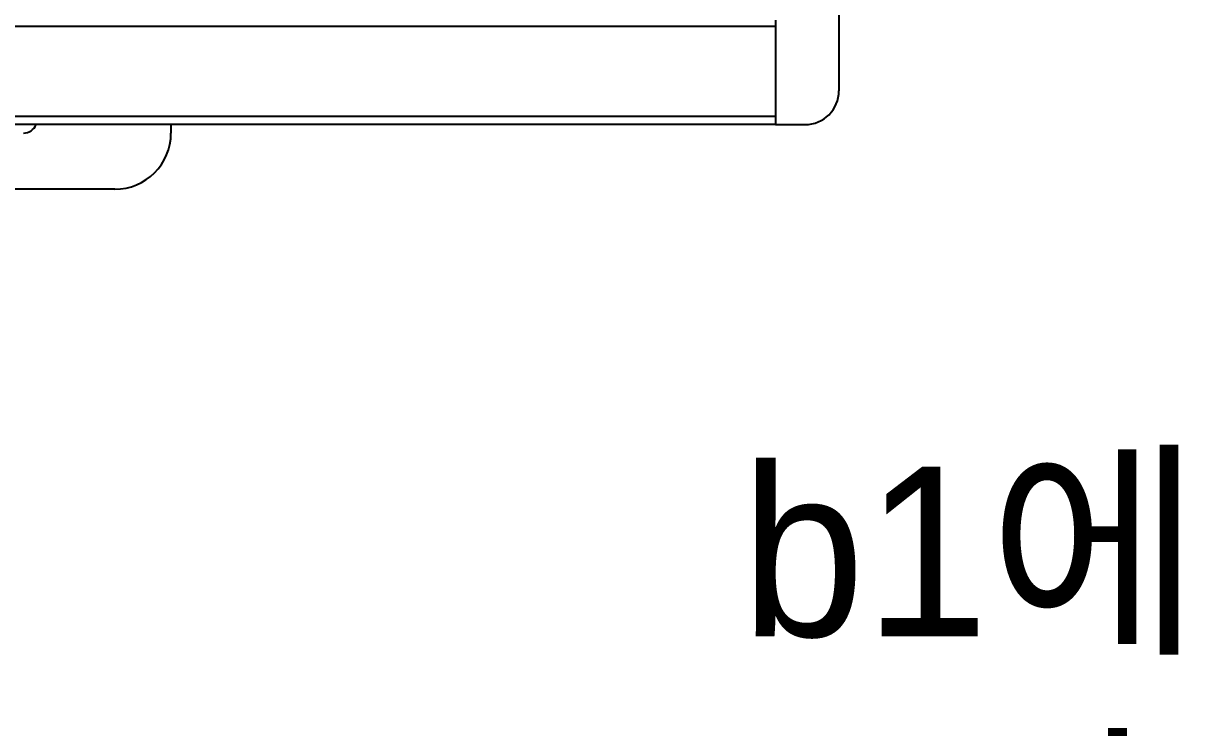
# Model space of a CAD drawing. Header units: millimetres. Extents: x 52 to 3850, y 79 to 1546.
# Drawn here: x 1488.3 to 1539.8, y 828.5 to 859.6 of the extents above; entities that cross this region are included whole.
import ezdxf

# ---------------------------------------------------------------- set-up
doc = ezdxf.new("R2010")
doc.units = ezdxf.units.MM
doc.header["$LTSCALE"] = 25
doc.layers.add('Terminal_IO', color=3, linetype='Continuous', lineweight=25)
doc.layers.add('Z_OM_OUTLINE', color=7, linetype='Continuous', lineweight=30)
doc.styles.add('STD', font='Gulim.ttf', dxfattribs={"height": 15})

msp = doc.modelspace()

# ---------------------------------------------------------------- linework, layer by layer
at = {"layer": 'Z_OM_OUTLINE', "color": 7, "linetype": 'Continuous', "lineweight": 25}
for p, q in [((1524.314, 861.056), (1524.314, 857.575)), ((1437.107, 859.441), (1521.521, 859.441)), ((1521.521, 859.709), (1521.521, 856.362)), ((1524.314, 857.575), (1524.314, 856.586)), ((1521.521, 856.362), (1521.521, 855.097)), ((1437.107, 855.469), (1521.521, 855.469)), ((1521.521, 855.097), (1437.107, 855.097)), ((1494.831, 855.097), (1494.831, 854.724)), ((1521.521, 855.097), (1522.824, 855.097)), ((1492.348, 852.241), (1466.279, 852.241))]:
    msp.add_line(p, q, dxfattribs=at)
for centre, radius, end in [((1522.824, 856.586), 1.49, 0), ((1488.314, 855.345), 0.621, 336.4218), ((1492.348, 854.724), 2.483, 0)]:
    msp.add_arc(centre, radius, 270, end, dxfattribs=at)

# ---------------------------------------------------------------- texts
at = {"layer": 'Terminal_IO', "insert": (1520, 840), "char_height": 7.5, "attachment_point": 1, "style": 'STD'}
msp.add_mtext_dynamic_manual_height_columns('b1에서 WYSP-300S12DP (3) 그라운드 연결', width=157.73564, gutter_width=37.5, heights=[0], dxfattribs=at)

doc.saveas('drawing.dxf')
